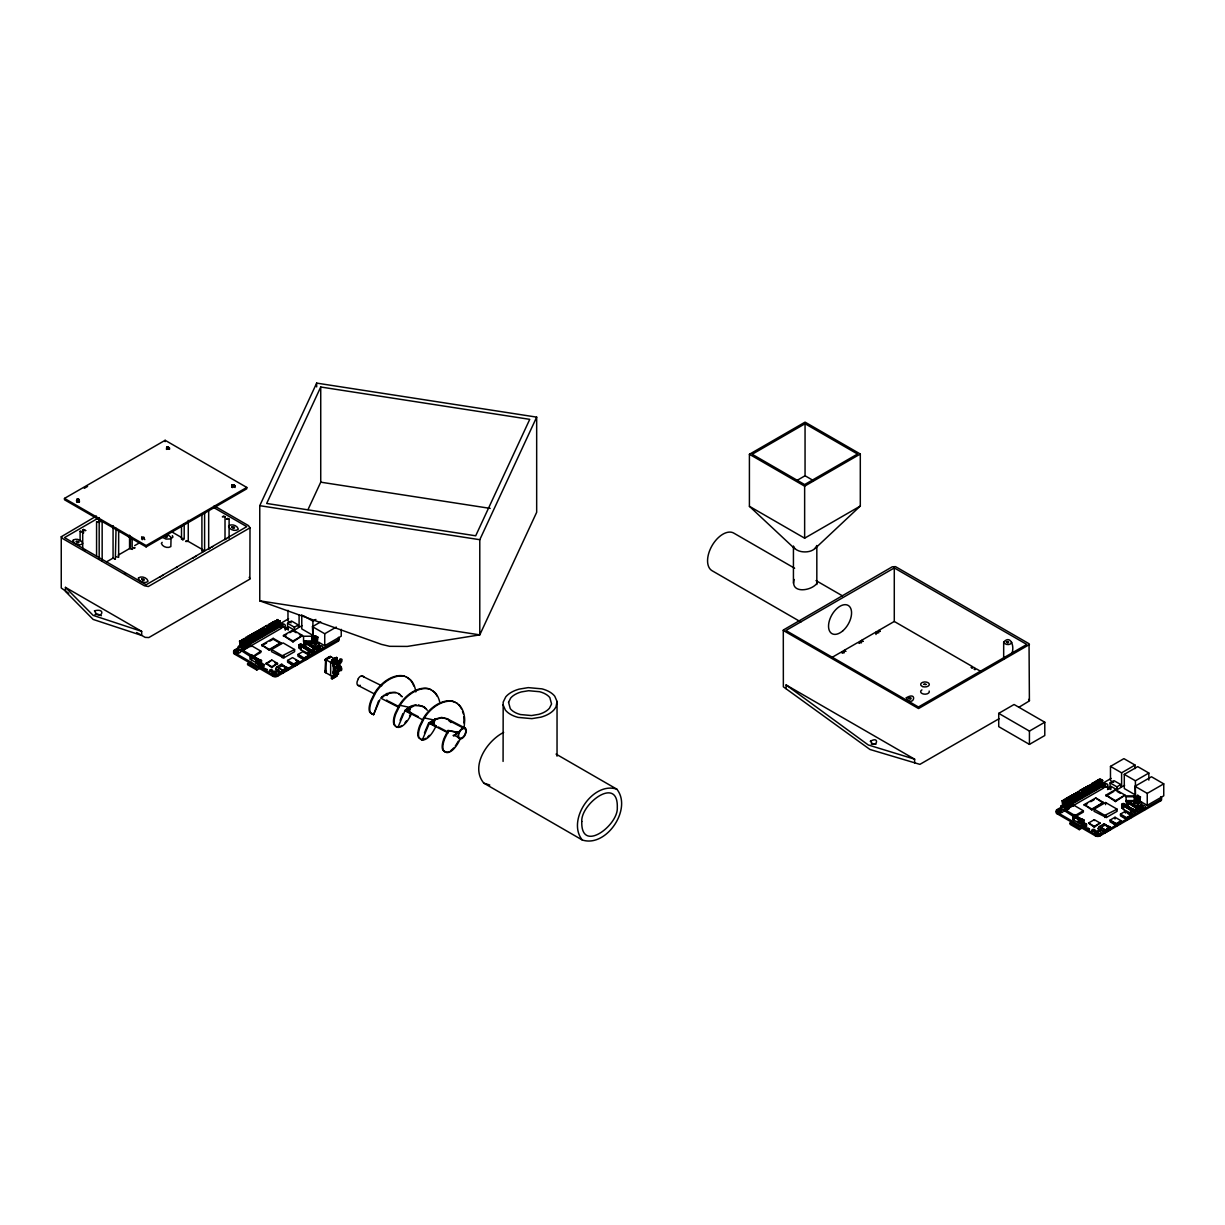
<?xml version="1.0" encoding="UTF-8"?>
<svg xmlns="http://www.w3.org/2000/svg" width="1225" height="1225" viewBox="0 0 1225 1225"><rect width="100%" height="100%" fill="white"/><g stroke="black" fill="none" stroke-linecap="round" stroke-linejoin="round"><path stroke-width="1.5" d="M463.923 722.98L464.015 719.841A24.959 17.227 -73.6 0 0 463.816 716.793M503.077 761.414L503.184 702.093L505.787 696.826A28.634 16.538 0 0 1 519.14 689.124L528.251 687.623L541.971 688.863A25.511 14.731 0 0 1 554.787 696.259L557.038 701.466L557.038 756.177M557.038 701.466L556.028 706.871L554.328 709.443A28.634 16.538 0 0 1 540.975 717.146L531.864 718.646L518.144 717.406A25.511 14.731 0 0 1 505.328 710.01L503.077 704.804M301.044 649.908L301.044 646.448L311.487 651.746L311.487 655.207L301.044 649.908L299.206 648.117L299.206 644.656L308.394 651.011L311.487 652.067L313.033 651.164M305.852 643.661L316.31 648.959L316.31 652.42L313.202 651.363L304.03 645.33L304.03 641.869L313.202 648.224L316.31 649.281L317.857 648.393C314.289 647.887 306.924 640.553 306.832 642.911M1123.555 806.081L1133.998 811.379L1133.998 814.839L1123.555 809.541L1121.717 807.75L1121.717 804.289L1130.889 810.644L1133.998 811.7L1135.544 810.797L1122.988 803.876M1128.393 802.589L1128.363 806.754L1126.541 804.963L1126.541 801.502L1135.713 807.857L1138.821 808.913L1140.368 808.025L1138.117 807.29M326.126 659.632L325.421 660.107M326.217 670.933L325.452 671.928L326.126 671.147M330.122 657.258L329.234 657.013M333.078 660.015L332.281 661.515L333.047 660.122M326.126 658.759L325.253 659.387L331.439 662.817L332.281 659.693C335.665 658.912 332.97 663.736 332.955 661.117M335.65 674.317L335.543 676.95L333.843 677.961L332.189 677.119L332.526 675.832M333.047 677.639L333.721 676.093L333.843 677.961M334.609 659.617L334.777 658.208C338.529 658.928 334.471 662.082 335.558 658.529M335.543 675.128L336.416 674.761L336.339 676.476L334.777 675.741M337.748 665.879L337.533 666.706M1106.742 826.247C1106.588 822.281 1097.447 829.616 1101.321 830.29M464.214 726.532L464.704 720.193A24.959 17.227 -73.6 0 0 459.222 705.049L456.757 703.165M1082.287 824.976C1083.436 822.373 1085.396 828.483 1082.762 826.201M999.217 718.646L919.883 764.369L869.98 749.486L783.357 686.827L783.296 630.033L892.29 566.792L895.521 566.639L1029.046 643.722L1029.398 700.899L1018.909 707.269M1003.673 659.096L1003.673 642.084C1010.732 634.213 1014.912 646.999 1011.728 653.645M1011.728 642.298C1010.855 645.606 1004.668 645.146 1003.673 642.084M1029.459 644.518L918.551 708.555L783.234 630.431M412.059 713.731L410.314 713.379L409.41 711.648L410.804 706.075M430.955 723.516L436.422 726.333L434.676 725.996L433.772 724.251L435.166 718.692M453.771 735.628L459.528 731.294A5.972 3.277 -62.6 0 1 463.387 728.033M273.742 674.47L275.212 673.628L276.666 674.47M252.564 657.228L260.848 652.435L260.848 651.118L250.88 645.345L242.581 650.138L242.581 651.47L257.357 660.933L259.93 661.684L261.476 660.796L251.569 655.39M261.476 663.935L261.476 660.474L259.93 661.362L259.93 664.823L250.298 659.264L250.298 655.804L251.845 654.916L253.223 655.712L252.733 656.631L260.848 651.118M1083.359 810.751L1075.075 815.528L1075.075 816.861L1083.359 812.068L1083.359 810.751L1073.391 804.978L1065.092 809.771L1065.092 811.103L1079.868 820.566L1082.441 821.317L1083.987 820.428L1074.08 815.023M1083.987 823.567L1083.987 820.107L1082.441 820.995L1082.441 824.456L1074.111 820.382L1072.809 818.897L1072.809 815.437L1074.356 814.548L1075.734 815.345L1075.244 816.263L1075.734 815.345M329.081 657.519L330.26 656.401L335.635 659.418M326.447 671.331L325.268 672.448L331.439 675.894L331.439 678.512L333.047 678.436L333.078 676.751M338.728 663.919L338.728 671.239L333.736 674.286L333.491 663.965L333.491 677.042L338.467 674.087L338.467 670.351M335.528 663.047L333.644 664.823L336.063 667.916L333.935 674.393L337.901 669.233C344.807 675.113 341.055 661.301 337.273 666.614A1.945 1.103 -60.7 0 0 337.273 668.391L338.942 667.548M337.717 666.155C336.247 670.366 340.841 665.405 337.87 666.247M341.071 660.29L340.887 661.316L341.254 659.249L340.167 658.805L336.998 663.919L337.901 664.425L341.867 659.28L341.867 661.347L339.049 665.558A1.945 1.103 -60.7 0 1 339.034 667.334M341.147 668.758L341.147 667.288M284.123 666.967C284.69 663.031 276.942 667.839 277.891 670.58C284.966 675.878 278.504 670.335 287.14 668.207M336.737 666.431L337.288 667.579L338.069 665.757M410.084 708.862L410.513 707.575M460.263 738.843A26.123 10.979 -74.4 0 1 446.666 752.579L442.929 750.205A24.959 9.402 -54.1 0 1 444.001 738.461L447.983 730.391L458.119 732.366L458.318 734.188A5.972 3.277 -62.6 0 0 459.038 738.614L460.784 738.951A6.248 3.43 -62.6 0 0 464.842 735.475L466.067 732.581A5.972 3.277 -62.6 0 0 465.347 728.155L447.293 718.815L450.953 722.551M794.137 579.486C790.125 593.865 811.195 591.185 816.83 583.422L816.738 582.35M68.768 593.329L61.25 587.985L61.25 536.749L96.407 516.031M166.554 447.385C171.178 452.239 167.902 443.435 166.523 449.162M166.477 448.932L168.958 448.855L168.958 447.508M167.687 534.544L170.949 537.208L170.306 538.954L166.003 539.077L162.649 537.438M171.056 537.897L170.842 546.58C167.932 548.662 162.374 546.886 161.394 543.395L162.144 542.338M231.877 485.1C231.892 487.826 237.451 486.172 233.485 484.901C228.524 485.131 235.108 488.163 234.848 485.682M214.237 505.833L248.522 525.632L249.869 527.898L148.302 586.53L144.397 585.764L62.735 538.617L61.25 536.749M250.007 527.5L249.869 579.134L148.853 637.551L145.147 637.368L136.695 632.544M378.556 700.976L373.579 714.742L379.949 699.659M400.1 720.3L402.918 713.593M405.016 710.592L397.941 727.359L395.997 726.67M424.447 732.918L428.704 722.857M326.447 659.081L325.253 660.076M329.265 656.998L328.882 658.039M259.761 505.68L316.663 383.103L536.673 417.128L536.673 512.295L479.787 634.872L407.328 646.417L389.688 646.325L381.434 644.381L259.761 600.847L259.761 505.68L479.787 539.704L536.673 417.128M320.736 387.008L266.683 503.46L475.698 535.8L529.751 419.348L320.736 387.008L320.736 482.175L308.011 509.585M338.866 667.533L339.08 667.028A2.419 1.378 -60.7 0 0 339.08 665.221L338.422 664.853A1.792 1.026 -60.7 0 0 337.212 665.68L336.707 666.63A2.419 1.378 -60.7 0 0 336.722 668.437L337.212 668.789A1.792 1.026 -60.7 0 0 338.422 668.176L338.835 667.732M337.901 664.425C334.762 658.774 329.785 665.987 335.175 667.426L332.756 672.632L333.537 673.964L334.992 672.372L334.471 673.382M358.251 678.956L357.195 681.483A5.206 2.863 -62.6 0 0 357.822 685.326L374.559 693.993M387.1 695.463L387.728 694.223M431.108 689.736L428.306 688.603A26.123 16.905 -48.6 0 0 399.258 705.156L395.277 713.241A24.959 9.402 -54.1 0 0 394.205 724.986L396.686 727.022M452.668 701.221A26.123 16.905 -48.6 0 0 423.62 717.773L419.639 725.843A24.959 9.402 -54.1 0 0 418.567 737.588L422.303 739.977A26.123 10.979 -74.4 0 0 435.901 726.226M458.808 732.718L448.656 730.743L444.675 738.813A24.959 9.402 -54.1 0 0 443.603 750.558L444.384 751.568M1120.4 823.889L1121.166 820.781L1115.026 817.243L1110.11 820.076L1110.11 821.853L1117.016 825.834M1130.767 817.902L1131.533 814.793L1125.392 811.256L1120.477 814.089L1120.477 815.865L1127.383 819.847M325.268 672.448L325.329 670.565M336.63 665.696L336.278 667.013M318.316 648.546L321.149 648.546M1058.829 810.537C1059.64 814.181 1063.652 808.684 1058.829 810.537A3.262 1.883 0 0 1 1060.942 810.567L1061.355 810.644M1105.899 787.108L1104.628 785.838L1103.357 787.108M335.757 664.578L335.987 664.317A2.098 1.194 -60.7 0 1 336.982 663.72L337.227 663.705M340.703 669.447L341.392 668.666L339.371 670.121M815.023 548.57L860.302 506.048L860.302 454.016L805.07 422.135L749.409 454.276L749.409 506.308L794.642 548.616M286.956 669.156L287.278 668.299L283.695 666.216M1109.467 828.789L1109.789 827.932L1106.206 825.849M333.828 671.882L333.828 672.862M236.333 652.328L238.86 652.328M280.847 626.618L283.388 626.618M1096.452 833.674L1098.993 833.674M1140.965 807.979L1143.507 807.979M400.07 694.529C393.684 689.706 386.181 694.391 380.669 698.066L398.661 707.346M422.763 706.09L414.708 705.508L405.031 710.668M433.053 720.269L441.23 717.804L447.125 718.692M458.119 732.366L456.067 733.836M287.033 670.519A1.73 0.995 -60 0 0 288.258 668.391A1.73 0.995 -60 0 0 287.033 667.686L282.378 670.596L281.964 672.035M1106.665 828.498L1109.544 830.152A1.73 0.995 -60 0 0 1110.769 828.023A1.73 0.995 -60 0 0 1109.544 827.319C1092.164 838.329 1121.442 828.513 1105.7 825.283M382.996 695.999L384.328 695.05M406.179 709.397L408.691 707.667M333.736 674.286L338.728 671.239M434.094 725.277L429.255 722.765L432.364 720.775L433.956 721.571M381.817 696.78L383.058 696.765M385.814 694.024L385.722 694.881M409.41 707.147L411.722 706.534M453.97 735.184L456.144 734.602M326.018 658.621L329.004 656.845M331.026 656.83L326.049 659.8L326.049 672.877M331.439 660.198L333.047 660.918L333.078 659.218L334.777 658.208M335.543 659.433L335.558 657.748L337.181 657.672L337.181 660.29L332.205 663.246L333.491 663.965M333.843 660.443L335.543 658.637M337.181 657.672L335.558 657.748M334.394 660.168L330.658 662.388L330.658 675.465M331.439 662.817L336.416 659.846L336.416 657.243M335.221 662.924L338.467 660.995L337.181 660.29M335.742 663.873L338.728 662.097L338.222 661.148M332.205 678.941L332.205 676.322L335.941 674.102M331.439 678.512L333.047 678.436M335.543 676.169L337.181 675.97L336.339 676.476M64.481 498.407L165.145 440.296L246.792 487.428L246.792 488.775L146.127 546.901L64.481 499.754L64.481 498.407L146.127 545.554L246.792 487.428M84.28 488.331L87.572 486.417M99.133 517.608L64.481 537.622L146.127 584.754L246.792 526.643L214.13 507.778M80.1 531.298L83.055 532.018L80.1 531.298L80.1 540.837M82.703 529.797L85.658 530.517L82.703 529.797L82.703 548.892M96.576 521.773L99.547 522.493L96.576 521.773L96.576 556.15M99.179 558.462L99.179 520.273L100.052 519.768L102.15 520.993L102.165 561.142M128.441 536.688L129.743 535.938M106.56 561.846L113.068 558.095L115.303 559.304M118.167 555.155L129.559 548.57L132.514 549.382L130.432 548.065L130.432 536.611M134.658 545.63L139.543 542.813M115.334 559.304L116.053 528.312M118.657 530.624L118.657 557.36L115.671 556.594M134.398 548.295L135.102 547.774M182.862 539.796L181.514 539.077L182.831 538.25M182.892 539.781L184.194 539.031L184.194 523.749M225.017 516.766L222.368 516.843L223.654 515.985L225.017 516.766L225.017 539.689M185.618 541.358L186.92 540.608M203.273 551.572L201.941 550.867L203.243 550.025L188.267 541.389L185.664 541.481M229.106 519.124L226.426 519.17L227.743 518.343L229.106 519.124L229.106 538.219M159.648 577.128L160.567 576.761M162.267 575.628L163.17 575.26M176.14 567.604L177.058 567.236M211.726 547.07L212.645 546.702M225.614 539.046L226.518 538.678M228.218 537.545L229.121 537.178M239.549 641.119L241.08 641.119L240.33 646.877L239.549 641.119L241.08 641.119M242.259 639.557L241.509 639.986L243.025 640.001L242.259 639.557L242.244 647.979L241.478 642.222L242.994 642.237L241.478 642.222M243.469 638.853L244.985 638.868L243.469 638.853L244.204 646.861L244.954 641.104L243.438 641.088L244.954 641.104M248.139 636.158L247.373 636.602L248.905 636.602L248.139 636.158L248.108 644.595L247.343 638.837L248.859 638.853L247.343 638.837M249.333 635.469L250.849 635.484L249.333 635.469L250.068 643.462L250.819 637.72L249.303 637.704L250.819 637.72M252.044 633.907L251.293 634.336L252.809 634.351L252.044 633.907L252.028 642.344L251.248 636.571L252.779 636.587L251.248 636.571M253.253 633.218L254.769 633.218L253.253 633.218L253.973 641.211L254.723 635.453L253.208 635.453L254.723 635.453M255.198 632.085L256.729 632.085L255.933 640.078L255.198 632.085L256.729 632.085M257.158 630.952L258.674 630.967L257.158 630.952L257.158 634.504M259.118 629.818L260.634 629.834L259.853 637.827L259.118 629.818L260.634 629.834M261.078 628.701L262.594 628.701L261.798 636.694L261.078 628.701L262.594 628.701M263.023 627.567L263.804 633.325L263.023 627.567L264.554 627.567L263.758 635.561L262.992 629.803L264.508 629.803L262.992 629.803M269.653 623.739L268.903 624.183L270.419 624.183L269.653 623.739L269.623 632.177L268.857 626.419L270.373 626.419L269.623 632.177M271.598 622.606L270.847 623.05L272.379 623.05L271.598 622.606L271.583 631.043L270.817 625.286L272.333 625.286L270.817 625.286M272.808 621.917L274.323 621.933L272.808 621.917L273.542 629.91L274.293 624.168L272.777 624.153L274.293 624.168M267.708 625.745L268.459 625.317L266.943 625.301L267.678 633.31L266.897 627.537L268.428 627.552L267.678 633.31M275.533 621.228L276.283 620.799L274.767 620.784L275.533 624.781M277.493 620.095L278.243 619.666L276.728 619.666L277.447 627.659L276.682 627.215L278.197 627.231L278.197 621.902L276.682 621.902L278.197 621.902M245.383 639.971L246.914 639.971L246.148 645.728L245.383 639.971L246.914 639.971M257.127 633.187L258.643 633.202L257.893 638.945L257.127 633.187L258.643 633.202M264.952 628.67L266.468 628.685L265.718 634.428L264.952 628.67L266.468 628.685M274.722 623.02L276.253 623.035L274.722 623.02L275.502 628.793L276.283 620.799M278.642 620.769L280.158 620.769L279.407 626.526L278.642 620.769L280.158 620.769M255.933 634.764L256.683 634.32L255.167 634.32L255.933 640.078M268.428 627.552L266.897 627.537M270.373 626.419L268.857 626.419M238.385 646.448L242.213 648.668L281.337 626.082L281.337 628.303L242.213 650.888L238.385 648.668L238.385 646.448L244.893 642.681M248.154 640.798L254.677 637.046M261.201 633.279L264.462 631.396M270.985 627.629L274.247 625.745M239.549 646.433L241.08 646.448M244.219 643.737L244.234 644.626M254.004 638.103L254.019 638.975M273.558 626.802L273.573 627.675M338.667 638.96A3.262 1.883 0 0 1 338.146 641.226L277.508 676.246A3.262 1.883 0 0 1 272.899 676.246L234.526 654.089L234.526 652.665A3.262 1.883 0 0 1 234.526 650L239.442 647.168M280.418 623.51L288.61 618.778M242.274 645.743L242.259 644.871M248.154 642.359L248.139 641.487M258.674 636.28L257.924 636.709L257.924 631.396M261.844 634.458L261.828 633.57M271.613 628.808L271.598 627.935M241.478 647.535L242.994 647.55L243.025 640.001M243.438 646.417L244.954 646.417M245.383 645.284L246.914 645.299M247.343 644.151L248.859 644.166L248.905 636.602M249.303 643.018L250.819 643.033M251.248 641.9L252.779 641.9L252.809 634.351M253.208 640.767L254.723 640.782M255.167 639.634L256.683 639.649M259.072 637.383L260.603 637.383M262.992 635.117L264.508 635.132M268.857 631.732L270.373 631.748M270.817 630.599L272.333 630.615L272.379 623.05M272.777 629.466L274.293 629.482M274.722 628.348L276.253 628.348M278.642 626.082L280.158 626.097M287.569 623.265L291.489 621.014L298.318 624.949L298.318 627.874L294.398 630.125L287.569 626.189L287.569 623.265L294.398 627.215L298.318 624.949M261.675 644.978L273.19 638.332L280.862 642.757L269.347 650.291L261.675 644.978L269.347 649.403L280.862 642.757M261.675 645.866L266.606 643.003M269.898 641.104L273.19 639.205L280.862 643.646M283.419 635.499L292.989 629.972L302.544 635.499L292.989 641.9L283.419 635.499L292.989 641.012L302.544 635.499M283.419 636.388L286.604 634.55M289.804 632.697L292.989 630.86L296.174 632.697M302.085 625.638L299.099 627.368L299.099 614.965M303.371 615.654L312.911 621.167L315.897 619.437M250.298 659.264L251.845 658.376M271.567 649.541L283.082 642.895L294.597 649.541L294.597 651.669L283.848 657.871L271.567 651.669L271.567 649.541L282.301 655.743L294.597 649.541M314.059 637.23L312.528 637.214L314.059 637.23L313.309 642.987L312.452 626.664L320.705 621.902M260.098 659.678L259.608 660.597L260.098 659.678L261.476 660.474M259.011 663.429L260.542 662.541L264.003 664.547L264.003 667.472L262.472 668.345L259.011 666.354L259.011 663.429L262.472 665.42L264.003 664.547M266.055 663.383L271.812 660.061L277.57 663.383L271.812 667.594L266.055 663.383L271.812 666.706L277.57 663.383M299.206 644.656L300.753 643.768L302.514 644.779L302.008 645.697L302.514 644.779M304.03 641.869L305.576 640.981L307.322 641.992M314.488 636.097L316.004 636.097L315.223 644.09L314.488 636.097L316.004 636.097M266.055 664.272L271.812 660.061M300.477 644.243L311.288 650.153M305.301 641.456L306.832 642.604M256.791 670.029L256.791 668.712L247.573 663.383L247.573 664.716L256.791 670.029L259.96 668.207M316.402 637.199L317.933 637.214L317.183 642.957L316.402 637.199L317.933 637.214M299.206 648.117L300.477 647.382M304.03 645.33L304.03 642.191L305.882 643.263M312.452 626.664L324.732 633.754L336.293 627.077M264.631 668.972L266.928 669.417L266.928 670.488L266.162 670.933L264.631 668.972L264.631 670.044L265.396 668.544M311.349 644.763L311.349 642.558L315.269 640.292M312.528 642.543L314.059 642.543M315.238 640.981L315.254 641.854M266.162 669.861L266.928 669.417M314.458 643.646L315.973 643.661M287.599 660.443L292.515 657.611L298.655 661.148L297.889 664.256L294.521 666.201L287.599 662.22L287.599 660.443L293.74 663.981L298.655 661.148M297.966 654.456L302.881 651.623L309.022 655.161L308.256 658.269L304.872 660.214L297.966 656.232L297.966 654.456L304.106 658.009L309.022 655.161M276.896 669.723A1.73 0.995 -60 0 1 275.671 669.018A1.73 0.995 -60 0 1 276.896 666.89L281.275 664.363L288.258 668.391M315.192 644.763L319.113 642.513L319.113 644.733L315.192 646.984L315.192 644.763L311.349 642.558M311.288 649.847L310.783 650.751L311.288 649.847L313.033 650.858L313.033 654.318M317.857 651.532L317.857 648.071L315.606 647.657M311.487 651.746L313.033 650.858M316.31 648.959L317.857 648.071M318.592 642.176L324.732 645.713L341.239 636.188L341.239 629.344M290.294 663.322L294.521 665.757L297.889 663.812L298.272 661.822L294.123 664.21L294.123 665.543M234.526 652.665L272.899 674.822A3.262 1.883 0 0 0 277.508 674.822L297.889 662.48L294.521 664.869M298.823 662.526L303.739 659.678M338.437 637.337A3.262 1.883 0 0 1 338.146 639.817L304.872 658.897L308.256 656.937M308.256 657.825L304.872 659.77L300.661 657.335L300.661 656.003M275.671 669.018L282.653 673.046L288.105 668.482L283.189 665.65M805.055 423.728L752.181 454.261L804.641 484.564L857.531 454.031L805.055 423.728L805.055 475.759L796.801 480.537M749.409 454.276L804.641 486.157L860.302 454.016M749.409 506.308L804.641 538.188L860.302 506.048M894.281 567.941L785.929 630.492L918.428 706.993L1026.78 644.442L894.281 567.941L894.281 621.458L972.436 666.584L971.073 667.365L972.037 667.947M831.515 657.687L840.595 652.45L842.999 652.894M844.224 652.833L844.224 650.353L857.837 642.497L859.491 643.37M861.466 642.88L861.466 640.399L875.079 632.544L876.732 633.417M875.982 634.504L875.982 632.023L877.804 630.967L880.208 631.411M878.708 632.927L878.708 630.446L894.281 621.458M845.725 651.332L843.305 650.888L841.498 651.93L842.984 652.787M862.967 641.364L860.562 640.92L858.74 641.977L860.226 642.834M972.068 667.947L973.431 667.15L975.406 668.299L974.043 669.08L974.855 669.662L976.402 668.881L981.087 671.576M998.727 713.363L1014.07 704.497L1044.787 722.214L1044.787 735.521L1029.429 744.387L998.727 726.655L998.727 713.363L1029.429 731.08L1044.787 722.214M1113.663 782.407L1110.478 780.57L1110.478 766.391L1123.907 758.643L1135.039 765.058L1135.039 768.611M1062.06 800.752L1063.591 800.752L1062.825 806.509L1062.06 800.752L1063.591 800.752M1064.02 799.619L1065.536 799.634L1064.02 799.619L1064.755 807.612L1065.505 801.87L1063.989 801.854L1065.505 801.87M1066.73 798.057L1065.98 798.486L1067.496 798.501L1066.73 798.057L1066.715 806.494L1065.934 800.721L1067.465 800.737L1065.934 800.721M1067.94 797.368L1069.456 797.368L1067.94 797.368L1068.659 805.361L1069.41 799.603L1067.894 799.603L1069.41 799.603M1069.884 796.235L1071.416 796.235L1070.619 804.228L1069.884 796.235L1071.416 796.235M1071.844 795.102L1073.36 795.117L1072.579 803.095L1071.844 795.102L1073.36 795.117M1073.804 793.968L1075.32 793.984L1074.524 801.977L1073.804 793.968L1075.32 793.984M1075.764 792.851L1077.28 792.851L1076.484 800.844L1075.764 792.851L1077.28 792.851M1077.709 791.717L1079.24 791.717L1078.444 799.711L1077.709 791.717L1079.24 791.717M1082.379 789.022L1081.629 789.451L1083.145 789.467L1082.379 789.022L1082.349 797.46L1081.583 791.687L1083.114 791.702L1081.583 791.687M1083.574 788.333L1085.105 788.333L1083.574 788.333L1084.309 796.327L1085.059 790.569L1083.543 790.569L1085.059 790.569M1086.284 786.756L1085.534 787.2L1087.05 787.2L1086.284 786.756L1086.269 795.193L1085.503 789.436L1087.019 789.451L1085.503 789.436M1087.494 786.067L1089.01 786.082L1087.494 786.067L1088.229 794.06L1088.979 788.318L1087.463 788.303L1088.979 788.318M1092.164 783.372L1091.398 783.816L1092.93 783.816L1092.164 783.372L1092.133 791.809L1091.368 786.052L1092.884 786.052L1091.368 786.052M1093.358 782.683L1094.874 782.683L1094.093 790.676L1093.358 782.683L1094.874 782.683M1095.318 781.55L1096.834 781.565L1096.053 789.543L1095.318 781.55L1096.834 781.565M1097.278 780.417L1098.794 780.432L1097.998 788.425L1097.278 780.417L1098.794 780.432M1099.223 779.299L1100.754 779.299L1099.958 787.292L1099.223 779.299L1100.754 779.299M1090.219 785.378L1090.97 784.949L1089.454 784.934L1090.173 792.942L1089.408 787.17L1090.939 787.185L1089.408 787.17M1079.638 792.82L1081.154 792.835L1080.404 798.577L1079.638 792.82L1081.154 792.835M1101.152 780.402L1102.668 780.417L1101.918 786.159L1101.152 780.402L1102.668 780.417M1070.619 798.914L1071.37 798.486L1069.854 798.47L1070.619 804.228M1099.958 781.979L1100.708 781.535L1099.193 781.535L1099.958 787.292M1101.29 784.23L1103.848 785.715L1103.848 787.935L1064.724 810.521L1060.881 808.301L1060.881 806.081L1069.042 801.38M1072.304 799.496L1078.812 795.729M1082.073 793.846L1088.596 790.079M1091.858 788.196L1098.381 784.444M1062.06 806.065L1063.591 806.081M1064.77 804.503L1064.785 805.376M1068.69 802.252L1068.705 803.125M1078.459 796.602L1078.475 797.475M1088.244 790.952L1088.259 791.825M1098.029 785.302L1097.278 785.746L1098.794 785.746M1065.229 804.902L1057.037 809.633A3.262 1.883 0 0 0 1057.037 812.298L1057.037 813.722L1095.41 835.879A3.262 1.883 0 0 0 1100.019 835.879L1160.657 800.859A3.262 1.883 0 0 0 1160.657 798.21M1101.29 784.092L1111.121 778.411M1066.745 804.258L1066.73 803.37M1072.61 800.859L1072.595 799.986M1076.53 798.608L1076.515 797.735M1082.395 795.224L1082.379 794.336M1086.299 792.958L1086.284 792.085M1092.179 789.574L1092.164 788.701M1096.084 787.308L1096.069 786.435M1110.478 766.391L1121.61 772.822L1135.039 765.058M1063.989 807.183L1065.505 807.183M1065.934 806.05L1067.465 806.05L1067.496 798.501M1067.894 804.917L1069.41 804.932M1069.854 803.784L1071.37 803.799M1073.758 801.533L1075.29 801.533M1077.678 799.267L1079.194 799.282M1083.543 795.882L1085.059 795.898M1085.503 794.749L1087.019 794.765L1087.05 787.2M1087.463 793.632L1088.979 793.632M1089.408 792.498L1090.939 792.498L1090.97 784.949M1091.368 791.365L1092.884 791.381L1092.93 783.816M1093.328 790.232L1094.844 790.248M1095.288 789.114L1096.804 789.114M1097.232 787.981L1098.764 787.981M1099.193 786.848L1100.708 786.863M1082.349 797.46L1083.145 789.467M1060.881 806.081L1064.724 808.301L1103.848 785.715M1148.851 773.036L1135.422 780.8L1135.422 794.979L1124.29 788.548L1124.29 774.368L1137.734 766.62L1148.851 773.036L1148.851 780.126M1110.08 782.897L1114 780.647L1120.829 784.582L1120.829 787.507L1116.909 789.757L1110.08 785.822L1110.08 782.897L1116.909 786.848L1120.829 784.582M1065.092 811.103L1069.241 808.714M1084.186 804.611L1095.701 797.965L1103.373 802.39L1091.858 809.924L1084.186 804.611L1091.858 809.036L1103.373 802.39M1084.186 805.499L1087.478 803.6M1090.771 801.701L1094.063 799.787M1105.93 795.132L1115.485 789.62L1125.055 795.132L1115.485 801.533L1105.93 795.132L1115.485 800.645L1125.055 795.132M1105.93 796.02L1113.893 791.411M1124.596 785.271L1121.61 787.001L1121.61 772.822M1072.809 818.897L1074.08 818.162M1082.471 827.84L1079.302 829.662L1070.083 824.348L1070.083 823.016L1073.268 821.179M1094.078 809.174L1105.578 802.528L1117.093 809.174L1117.093 811.302L1106.359 817.504L1094.078 811.302L1094.078 809.174L1104.812 815.375L1117.093 809.174M1136.57 796.862L1135.039 796.847L1136.57 796.862L1135.805 802.62L1134.963 786.297L1151.469 776.757L1163.75 783.862L1163.75 795.821L1147.243 805.346L1134.963 798.256M1082.609 819.311L1082.119 820.229L1082.609 819.311L1083.987 820.107M1081.522 825.987L1081.522 823.062L1083.053 822.174L1086.514 824.18L1086.514 827.105L1084.967 827.978L1082.67 826.661M1081.522 823.062L1084.967 825.053L1086.514 824.18M1088.566 823.016L1094.323 819.693L1100.081 823.016L1094.323 827.227L1088.566 823.016L1094.323 826.339L1100.081 823.016M1121.717 804.289L1123.264 803.401L1125.025 804.412L1124.519 805.33L1125.025 804.412M1126.541 801.502L1128.087 800.614L1129.833 801.625L1129.343 802.543L1129.833 801.625M1137.749 795.285L1136.999 795.729L1138.515 795.729L1137.749 795.285L1137.734 803.722L1136.968 797.965L1138.484 797.965L1136.968 797.965M1127.812 801.089L1138.607 807.321L1129.343 801.916M1138.913 796.832L1140.444 796.847L1139.679 802.589L1138.913 796.832L1140.444 796.847M1121.717 807.75L1122.988 807.015M1126.541 804.963L1127.812 804.228M1134.963 786.297L1147.243 793.387L1163.75 783.862M1087.142 829.677L1087.907 828.177L1089.438 829.049L1088.673 830.565L1089.438 829.049M1133.86 804.396L1133.86 802.191L1136.478 800.675M1135.039 802.176L1136.57 802.176M1137.765 801.487L1137.749 800.614M1136.968 803.278L1138.484 803.294L1138.515 795.729M1138.913 802.145L1140.444 802.161M1099.407 829.356A1.73 0.995 -60 0 1 1098.182 828.651A1.73 0.995 -60 0 1 1099.407 826.523L1103.786 823.996L1110.769 828.023M1137.703 804.396L1141.608 802.145L1141.608 804.366L1137.703 806.617L1137.703 804.396L1133.86 802.191M1133.799 809.48L1133.293 810.383L1133.799 809.48L1135.544 810.491L1135.544 813.951M1133.998 811.379L1135.544 810.491M1128.363 803.294L1135.713 807.535L1138.821 808.607L1140.368 807.704L1140.368 811.164M1110.11 820.076L1116.251 823.613L1121.166 820.781M1120.477 814.089L1126.617 817.642L1131.533 814.793M1131.15 815.467L1127 817.856L1127.383 819.403L1130.767 817.458L1131.15 815.467L1127.306 813.247M1057.037 812.298L1095.41 834.455A3.262 1.883 0 0 0 1100.019 834.455L1116.404 824.992M1113.188 822.297L1117.016 824.502L1126.25 819.311M1160.657 796.786A3.262 1.883 0 0 1 1160.657 799.45L1127.383 818.53L1130.767 816.57M405.245 709.964L409.732 712.659M447.967 719.167L441.643 717.406L434.538 719.243M503.674 732.397C487.121 740.681 469.941 766.345 483.814 783.143L582.288 839.998C606.36 847.914 632.682 808.668 616.788 789.145L556.058 754.095M1059.074 811.792L1061.524 812.16M871.22 744.126L875.967 744.249M325.865 670.963L325.253 671.851L325.957 670.963M76.762 499.233C80.651 506.737 78.752 492.894 76.976 501.974M76.486 500.673L79.426 501.668M171.362 538.418L172.939 537.04L172.388 535.631M94.953 614.46L98.536 614.353L101.338 615.716M411.983 705.768L416.194 704.834M1109.651 827.84L1104.475 831.668L1101.015 829.662M389.672 692.554L395.966 692.508M101.384 521.498L99.179 520.273M124.322 573.331L125.608 574.004M251.6 660.75L251.6 657.289L259.93 661.362M1074.111 816.922L1082.441 820.995M325.59 660.719L325.023 670.994M337.365 664.21L337.166 664.226A1.776 1.011 -60.7 0 0 336.523 664.532M339.983 669.141L340.535 668.268M361.788 675.924L381.741 685.755M463.586 727.818L465.347 728.155M1124.519 804.702L1138.821 812.053L1138.821 808.607M303.57 640.935L311.717 640.935M1126.081 796.755L1134.212 796.755M1126.081 800.583L1134.212 800.583M210.042 548.203L209.169 548.693M193.55 557.712L192.677 558.217M418.337 704.819L425.228 707.82L423.758 706.794M320.736 482.175L490.199 508.39M259.761 600.847L479.787 634.872L479.787 539.704M489.801 785.041L483.814 783.143M410.084 707.499L399.258 705.156M373.579 714.742L369.843 712.368A24.959 9.402 -54.1 0 1 370.915 700.623L374.896 692.554A26.123 16.905 -48.6 0 1 403.944 675.986L406.746 677.134M444.721 751.89L445.992 752.227A26.123 10.979 -74.4 0 0 448.947 751.66M914.631 762.899L914.631 759.178L868.265 744.968L786.098 684.959L786.098 688.68M141.671 631.365L93.146 615.379L65.461 587.372L65.461 591.415L93.146 619.437L141.671 635.423L141.671 631.365L65.461 587.372M196.153 556.211L195.28 556.717M134.291 548.279L132.162 547.07L132.162 537.515M452.668 701.221L457.446 703.518M455.47 702.354L453.342 701.573A26.123 16.905 -48.6 0 0 424.294 718.126L420.313 726.195A24.959 9.402 -54.1 0 0 419.241 737.94L421.048 739.624M357.822 685.326L359.354 685.632A5.451 2.986 -62.6 0 0 360.257 685.28M387.988 700.914L387.299 700.593A5.206 2.863 -62.6 0 1 386.794 699.965M435.778 725.644L435.074 725.322A5.206 2.863 -62.6 0 1 434.569 724.695M459.436 737.94L460.968 738.231A5.451 2.986 -62.6 0 0 464.505 735.199L465.561 732.673A5.206 2.863 -62.6 0 0 464.933 728.829L463.402 728.523A5.451 2.986 -62.6 0 0 459.865 731.57L458.808 734.081A5.206 2.863 -62.6 0 0 459.436 737.94L454.567 735.413M616.788 789.145C592.716 781.228 566.394 820.474 582.288 839.998M409.594 708.969L408.002 708.157M409.364 710.378L406.746 709.03M433.727 722.995L431.108 721.647M399.258 693.947L398.569 693.595L402.305 696.795M448.702 720.423L463.31 727.987M389.305 693.182L386.687 693.564L387.36 693.917M423.62 717.773L434.446 720.116L429.485 723.301L434.676 725.996M406.363 710.071L409.41 711.648M430.036 722.321L433.772 724.251M388.968 701.45L397.283 705.768M411.661 713.21L418.322 716.656M438.32 727.007L446.451 731.218M406.593 710.898L410.513 712.919M406.547 711.388L423.1 720.009M448.12 732.948L429.378 723.209L422.303 739.977L421.63 739.624A26.123 10.979 -74.4 0 0 426.147 738.17M453.066 735.459L453.847 735.919M405.123 710.684L410.314 713.379M397.267 727.007L397.941 727.359A26.123 10.979 -74.4 0 0 411.539 713.624M335.727 658.958L336.492 659.387M333.078 659.218L333.843 659.647M333.231 660.428L334.012 660.857M332.113 661.102L332.894 661.531M325.023 660.535L325.268 659.372M335.175 667.426L336.063 667.916M337.181 673.367L338.467 674.087M335.727 674.638L336.492 675.082M336.339 675.695L335.451 676.062M326.263 671.851L326.202 670.703M334.777 676.522L335.543 676.95M332.205 676.322L333.843 677.18M332.113 676.797L332.894 677.226M805.055 475.759L813.262 480.491M794.627 568.247L733.775 533.105A21.713 12.541 -60 0 0 712.062 545.63A21.713 12.541 -60 0 0 712.062 570.712L800.89 621.994M816.018 580.589L842.341 595.779M878.708 630.446L880.193 631.304M1124.29 774.368L1135.422 780.8M875.982 632.023L877.467 632.881M861.466 640.399L862.951 641.257M1117.077 791.411L1120.263 793.264M1101.903 785.286L1102.668 785.73M1138.607 806.693L1140.368 807.704M1129.343 802.543L1136.647 806.77M1128.393 802.896L1126.541 801.824L1126.816 804.81M1124.519 805.33L1133.293 810.383M1123.585 805.683L1121.717 804.611L1121.993 807.581M844.224 650.353L845.709 651.21M1103.373 803.278L1095.701 797.965M1123.539 817.197L1127.383 819.403M1082.333 796.572L1083.114 797.016M1075.32 799.297L1073.804 799.297L1074.57 799.741M1076.469 799.971L1077.234 800.415M1112.805 822.955L1117.016 825.39L1120.4 823.445L1120.783 821.454L1116.633 823.843L1116.633 825.175M1072.564 802.222L1073.33 802.666M1106.987 828.498L1109.544 829.983M1099.407 826.523L1105.164 829.846A1.73 0.995 -60 0 0 1103.939 831.974A1.73 0.995 -60 0 0 1105.164 832.678L1098.182 828.651M1101.321 827.809L1105.164 830.029M1102.607 831.025L1105.164 832.51M1065.092 809.771L1082.609 819.938M1076.607 817.06L1082.119 820.229M1074.279 816.6L1072.809 815.758L1073.085 818.744M1087.142 828.621L1089.438 830.121M1070.083 823.016L1079.302 828.345L1079.302 829.662M786.098 684.959L914.631 759.178M171.577 531.742L181.223 537.316M291.152 622.775L287.967 620.937L287.967 610.31M312.452 638.623L315.529 640.399M299.359 634.55L302.544 636.388M306.832 642.283L316.096 647.688M311.211 645.437L314.136 647.137M302.008 645.07L311.288 650.475M302.008 645.697L310.783 650.751M301.074 646.05L299.206 644.978L299.482 647.948M267.663 632.422L268.428 632.866M261.783 635.821L262.548 636.265M257.878 638.072L258.643 638.516M295.715 660.336L298.272 661.822M252.044 639.22L252.809 639.664L252.059 640.108L252.059 634.78M83.698 549.811L84.831 550.484M274.691 662.603L277.57 664.272M276.896 666.89L282.653 670.213A1.73 0.995 -60 0 0 281.428 672.341A1.73 0.995 -60 0 0 282.653 673.046M278.81 668.176L282.653 670.397M242.581 650.138L260.098 660.306M252.733 656.631L259.608 660.597M430.434 689.384L434.86 692.447A24.959 17.227 -73.6 0 1 439.622 701.649M406.072 676.782L410.498 679.829A24.959 17.227 -73.6 0 1 415.78 691.926M372.323 714.405L370.517 712.72A24.959 9.402 -54.1 0 1 371.588 700.976L375.585 692.906A26.123 16.905 -48.6 0 1 404.633 676.338M142.314 539.689C139.956 537.959 144.703 537.76 144.795 539.612M1028.587 699.383L1029.459 700.501M432.394 690.563L434.186 692.094A24.959 17.227 -73.6 0 1 437.08 696.137M408.032 677.946L409.824 679.477A24.959 17.227 -73.6 0 1 413.79 685.985M249.165 577.312L250.007 578.721M424.554 707.468L425.978 708.571M425.289 708.218L425.978 709.045M400.927 695.601L401.616 696.443M394.879 725.338L395.66 726.333M426.652 709.397L427.28 710.301M1160.657 799.45L1160.657 800.859M1147.243 793.387L1147.243 805.346M1139.663 796.403L1139.679 802.589M1136.953 807.52L1136.953 810.981M1135.789 796.418L1135.805 802.62M1135.713 807.535L1135.713 810.996M1132.13 810.307L1132.13 813.768M1130.889 810.322L1130.889 813.783M1126.617 817.642L1126.617 819.403M1125.392 811.256L1125.392 813.033M1123.585 805.361L1123.555 809.541M1120.4 822.557L1117.016 824.502M1116.909 786.848L1116.909 789.757M1116.251 823.613L1116.251 825.39M1115.485 789.62L1115.485 790.493M1115.485 800.645L1115.485 801.533M1115.026 817.243L1115.026 819.004M1106.359 815.375L1106.359 817.504M1105.578 802.528L1105.578 804.657M1104.812 815.375L1104.812 817.504M1101.903 779.973L1101.918 786.159M1100.019 834.455L1100.019 835.879M1098.029 779.988L1097.998 788.425M1096.069 781.121L1096.053 789.543M1095.41 834.455L1095.41 835.879M1094.323 819.693L1094.323 820.582M1094.323 826.339L1094.323 827.227M1094.109 782.239L1094.093 790.676M1091.858 809.036L1091.858 809.924M1088.244 785.638L1088.229 794.06M1087.907 828.177L1087.907 829.233M1084.967 825.053L1084.967 827.978M1084.339 787.889L1084.309 796.327M1080.986 820.153L1080.986 823.613M1080.404 793.264L1080.404 798.577M1079.868 820.26L1079.868 823.705M1078.459 791.273L1078.444 799.711M1078.306 819.357L1078.306 822.802M1076.515 792.407L1076.484 800.844M1074.555 793.54L1074.524 801.977M1074.279 816.294L1074.111 820.382M1073.391 804.978L1073.391 806.31M1072.595 794.673L1072.579 803.095M1068.69 796.924L1068.659 805.361M1064.77 799.19L1064.755 807.612M1064.724 808.301L1064.724 810.521M1062.81 800.323L1062.825 806.509M1029.429 731.08L1029.429 744.387M816.83 584.539L816.83 545.523C814.502 551.541 806.617 552.659 800.951 551.526A11.76 6.799 0 0 1 793.524 546.273M804.641 486.157L804.641 538.188M793.433 546.335L793.433 583.207M338.146 639.817L338.146 641.226M334.241 666.584L334.241 670.243M332.281 659.693L332.205 663.246M330.26 656.401L330.26 657.702M324.732 633.754L324.732 645.713M317.183 637.643L317.183 642.957M316.663 383.103L316.663 386.901M315.238 635.653L315.223 644.09M314.442 647.887L314.442 651.348M313.294 636.786L313.309 642.987M313.202 647.903L313.202 651.363M312.911 621.167L312.911 635.346L301.779 628.915L301.779 614.736M309.619 650.674L309.619 654.135M308.639 657.167L308.639 655.834L304.489 658.223L304.489 659.555M308.394 650.689L308.394 654.15M305.882 642.957L305.852 647.122M304.106 658.009L304.106 659.77M301.074 645.728L301.074 649.189M294.398 627.215L294.398 630.125M293.74 663.981L293.74 665.757M292.989 629.972L292.989 630.86M292.989 641.012L292.989 641.9M283.848 655.743L283.848 657.871M282.301 655.743L282.301 657.871M279.407 621.213L279.407 626.526M277.508 674.822L277.508 676.246M275.502 623.464L275.502 628.793M273.558 621.488L273.542 629.91M273.19 638.332L273.19 639.205M272.899 674.822L272.899 676.246M271.812 666.706L271.812 667.594M269.347 649.403L269.347 650.291M265.718 629.114L265.718 634.428M263.788 627.123L263.758 635.561M262.472 665.42L262.472 668.345M261.828 628.257L261.798 636.694M259.868 629.39L259.853 637.827M258.475 660.52L258.475 663.981M257.878 632.758L257.893 638.945M257.357 660.612L257.357 664.072M255.795 659.724L255.795 663.169M254.004 632.774L253.973 641.211M251.768 656.646L250.298 656.125L250.574 659.111M250.88 645.345L250.88 646.678M250.084 635.04L250.068 643.462M246.148 640.415L246.148 645.728M244.219 638.424L244.204 646.861M242.213 648.668L242.213 650.888M240.33 641.563L240.33 646.877M240.314 640.675L240.314 646.004M235.001 485.927L235.032 487.504M234.603 485.437L234.603 486.8M234.526 650L234.526 651.424A3.262 1.883 0 0 0 234.526 654.089M234.281 485.222L234.281 486.57M233.898 485.039L233.898 486.386M233.485 484.901L233.485 486.248M233.072 484.809L233.072 486.157M232.673 484.794L232.673 486.141M232.551 486.233L232.551 487.581M232.321 484.84L232.229 487.351M232.061 484.947L231.984 487.121M208.679 511.162L208.679 549.351M204.606 512.617L204.606 550.821M201.911 514.531L201.911 550.821M188.267 520.38L188.267 541.389M181.499 525.663L181.499 539.031M169.525 447.967L169.525 449.315M169.295 447.737L169.295 449.085M168.591 447.324L168.591 448.672M168.162 447.186L168.162 448.534M167.748 447.11L167.748 448.457M167.35 447.079L167.35 448.427M167.013 447.125L167.013 448.472M166.738 447.232L166.661 449.407M165.145 440.296L165.145 441.643M146.127 545.554L146.127 546.901M129.559 535.202L129.559 548.57M113.068 525.632L113.068 558.095M83.56 529.292L83.56 533.105M79.273 500.076L79.38 502.097M79.043 499.831L79.212 502.25M78.722 499.616L78.722 500.964M78.339 499.433L78.339 500.78M77.925 499.295L77.925 500.642M77.772 500.948L77.772 502.296M77.497 499.203L77.497 500.55M77.359 500.811L77.359 502.158M77.098 499.188L77.098 500.535M76.654 500.397L76.654 501.745M929.178 691.038A4.349 2.511 0 0 1 923.849 694.1A4.349 2.511 0 0 1 921.904 689.905M1103.786 823.996A1.73 0.995 -60 0 1 1104.965 825.099M1057.037 813.722A3.262 1.883 0 0 1 1056.517 811.44M1100.862 833.612A3.262 1.883 0 0 1 1099.346 835.726M1096.88 835.925A3.262 1.883 0 0 1 1094.568 833.612M1145.252 809.112A3.262 1.883 0 0 1 1143.492 810.138M1060.1 814.273A3.262 1.883 0 0 1 1058.477 814.013M1057.803 813.722A3.262 1.883 0 0 1 1056.961 812.879M1139.418 807.918A3.262 1.883 0 0 1 1141.96 805.101A3.262 1.883 0 0 1 1145.298 807.627A3.262 1.883 0 0 1 1139.939 808.301M1101.811 784.322A3.262 1.883 0 0 1 1106.252 783.632A3.262 1.883 0 0 1 1107.446 786.205A3.262 1.883 0 0 1 1102.99 786.894M1092.088 831.193A1.623 0.934 0 0 1 1094.905 831.193M1107.66 789.589A1.623 0.934 0 0 1 1109.237 788.395A1.623 0.934 0 0 1 1110.799 789.589M410.712 712.72A5.206 2.863 -62.6 0 1 410.207 712.093M458.548 704.697A24.959 17.227 -73.6 0 1 461.442 708.754M462.514 711.22A24.959 17.227 -73.6 0 1 463.31 713.915M458.227 741.232A26.123 10.979 -74.4 0 1 455.271 745.979M453.694 747.924A26.123 10.979 -74.4 0 1 450.509 750.787M410.865 713.272A26.123 10.979 -74.4 0 1 409.517 715.997M406.547 720.759A26.123 10.979 -74.4 0 1 404.97 722.689M401.785 725.552A26.123 10.979 -74.4 0 1 400.223 726.44M429.332 735.306A26.123 10.979 -74.4 0 1 427.739 736.914M428.995 688.955A26.123 16.905 -48.6 0 0 399.932 705.508L395.951 713.578A24.959 9.402 -54.1 0 0 394.879 725.338M358.221 678.711A5.451 2.986 -62.6 0 1 361.758 675.679M363.32 676.215A5.206 2.863 -62.6 0 1 363.825 676.843M281.275 664.363A1.73 0.995 -60 0 1 282.332 665.879M278.458 674.47A3.262 1.883 0 0 1 275.212 676.353A3.262 1.883 0 0 1 271.95 674.47M322.956 648.515A3.262 1.883 0 0 1 322.742 649.48M322.313 649.908A3.262 1.883 0 0 1 320.154 650.628M285.119 627.767A3.262 1.883 0 0 1 284.705 628.195M235.966 654.38A3.262 1.883 0 0 1 234.587 652.037M316.479 647.351A3.262 1.883 0 0 1 320.981 645.606A3.262 1.883 0 0 1 322.037 648.668A3.262 1.883 0 0 1 316.724 648.071M279.821 624.306A3.262 1.883 0 0 1 285.257 625.148A3.262 1.883 0 0 1 281.275 627.445M269.362 672.035A1.623 0.934 0 0 1 270.985 671.086A1.623 0.934 0 0 1 272.608 672.035M285.318 630.171A1.623 0.934 0 0 1 286.727 628.762A1.623 0.934 0 0 1 288.135 630.171M508.559 702.293L510.274 708.647A20.412 11.775 0 0 0 520.518 714.558L531.497 715.553L538.801 714.343A22.908 13.23 0 0 0 549.474 708.188L551.556 703.977L549.841 697.622A20.412 11.775 0 0 0 539.597 691.712L528.603 690.716L521.314 691.926A22.908 13.23 0 0 0 510.641 698.097L508.559 702.293M581.783 821.47C580.696 854.07 618.38 825.221 617.293 807.673C618.38 775.058 580.696 803.922 581.783 821.47M334.364 664.639L334.41 664.501M339.815 660.367L340.489 659.846L339.815 660.367M259.271 665.374C260.022 670.106 262.563 664.333 259.271 665.374M259.807 665.068C260.558 669.799 263.099 664.027 259.807 665.068M1081.782 825.007C1082.517 829.738 1085.074 823.966 1081.782 825.007M870.424 741.247C875.998 750.144 880.76 735.26 870.424 741.247M906.301 697.76C912.993 708.448 918.704 690.563 906.301 697.76M908.935 698.235C911.017 701.42 912.61 696.03 908.935 698.235M1006.383 641.961C1008.481 645.162 1010.074 639.772 1006.383 641.961M236.18 651.118C238.324 654.548 240.268 648.592 236.18 651.118M280.693 625.408C282.837 628.838 284.797 622.897 280.693 625.408M273.788 672.831C275.931 676.261 277.891 670.305 273.788 672.831M318.316 647.122C320.46 650.552 322.405 644.61 318.316 647.122M923.926 684.285L926.069 684.453L923.926 684.285M1103.204 785.041C1105.348 788.471 1107.308 782.53 1103.204 785.041M1096.298 832.464C1098.442 835.894 1100.402 829.953 1096.298 832.464M1140.827 806.754C1142.956 810.184 1144.916 804.243 1140.827 806.754M73.224 540.133L73.01 540.73C74.005 544.206 79.548 545.998 82.458 543.915L82.688 543.303C81.692 539.827 76.149 538.051 73.224 540.133M76.302 541.389C78.262 545.401 81.156 540.118 76.302 541.389M94.509 610.8C99.623 621.825 108.014 607.493 94.509 610.8M141.641 537.208C143.585 541.205 146.479 535.938 141.641 537.208M138.548 577.848L138.333 578.445C139.328 581.921 144.872 583.697 147.781 581.615L148.011 581.018C147.015 577.542 141.472 575.765 138.548 577.848M141.625 579.103C143.585 583.1 146.479 577.832 141.625 579.103M164.686 535.968C166.631 539.98 169.54 534.697 164.686 535.968M228.799 525.739L228.585 526.337C229.565 529.812 235.123 531.604 238.033 529.522L238.262 528.924C237.267 525.433 231.709 523.657 228.799 525.739M231.877 526.995C233.837 531.007 236.731 525.724 231.877 526.995M246.179 637.291L245.429 637.735L246.945 637.735L246.179 637.291M265.733 626.006L264.983 626.434L266.499 626.45L265.733 626.006M259.838 631.625L259.072 632.054L260.603 632.069L259.838 631.625M261.783 630.492L261.032 630.936L262.548 630.936L261.783 630.492M250.084 640.353L249.333 640.782L250.849 640.798L250.084 640.353M315.208 637.888L314.458 638.332L315.973 638.332L315.208 637.888M1080.419 790.156L1079.669 790.584L1081.185 790.6L1080.419 790.156M1072.564 796.908L1071.814 797.337L1073.33 797.353L1072.564 796.908M1074.509 795.775L1073.758 796.204L1075.29 796.219L1074.509 795.775M1076.469 794.642L1075.718 795.086L1077.234 795.086L1076.469 794.642M1078.429 793.524L1077.678 793.953L1079.194 793.968L1078.429 793.524M1094.078 784.49L1093.328 784.919L1094.844 784.934L1094.078 784.49M1096.038 783.357L1095.288 783.786L1096.804 783.801L1096.038 783.357M1097.983 782.224L1097.232 782.653L1098.764 782.668L1097.983 782.224M1084.339 793.218L1083.574 793.647L1085.105 793.647L1084.339 793.218M1094.109 787.568L1093.358 787.997L1094.874 788.012L1094.109 787.568M311.717 636.234L303.57 636.234L303.57 641.823L311.717 641.823L311.717 636.234M1134.212 795.882L1126.081 795.882L1126.081 801.456L1134.212 801.456L1134.212 795.882M922.808 686.612A4.349 2.511 0 0 0 929.316 684.453A4.349 2.511 0 0 0 922.808 682.279A4.349 2.511 0 0 0 922.808 686.612M843.03 630.645A16.277 9.402 -60 0 0 848.19 605.426A16.277 9.402 -60 0 0 828.927 622.514A16.277 9.402 -60 0 0 843.03 630.645M1096.084 834.317A3.262 1.883 0 0 0 1100.969 832.678A3.262 1.883 0 0 0 1096.084 831.055A3.262 1.883 0 0 0 1096.084 834.317M1058.477 812.588A3.262 1.883 0 0 0 1063.361 810.965A3.262 1.883 0 0 0 1058.477 809.342A3.262 1.883 0 0 0 1058.477 812.588M1092.685 831.055A1.623 0.934 0 0 0 1095.119 830.244A1.623 0.934 0 0 0 1092.685 829.432A1.623 0.934 0 0 0 1092.685 831.055M1108.411 788.732A1.623 0.934 0 0 0 1110.861 787.92A1.623 0.934 0 0 0 1108.411 787.108A1.623 0.934 0 0 0 1108.411 788.732M273.573 674.684A3.262 1.883 0 0 0 278.458 673.046A3.262 1.883 0 0 0 273.573 671.423A3.262 1.883 0 0 0 273.573 674.684M235.966 652.956A3.262 1.883 0 0 0 240.85 651.332A3.262 1.883 0 0 0 235.966 649.709A3.262 1.883 0 0 0 235.966 652.956M269.837 671.269A1.623 0.934 0 0 0 272.562 670.856A1.623 0.934 0 0 0 270.572 669.707A1.623 0.934 0 0 0 269.837 671.269M285.915 629.099A1.623 0.934 0 0 0 288.35 628.287A1.623 0.934 0 0 0 285.915 627.476A1.623 0.934 0 0 0 285.915 629.099"/></g></svg>
